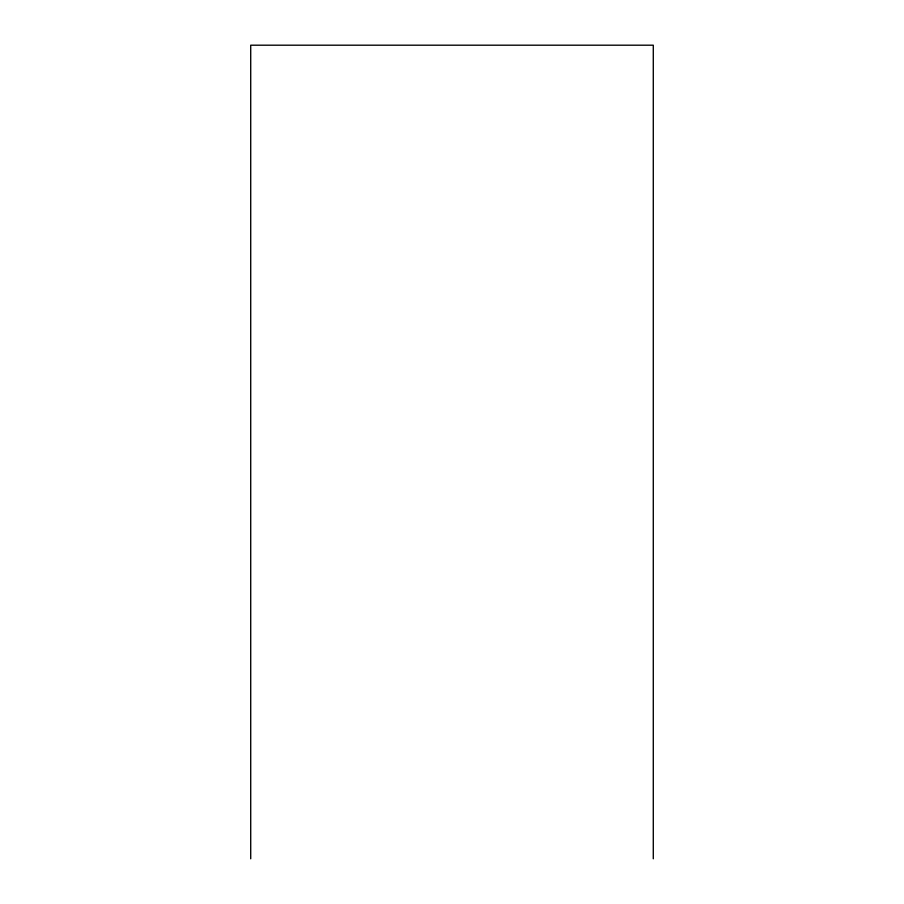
<?xml version="1.0" encoding="UTF-8"?>
<svg xmlns="http://www.w3.org/2000/svg" width="904" height="904" viewBox="0 0 904 904"><rect width="100%" height="100%" fill="white"/><g stroke="black" fill="none" stroke-linecap="round" stroke-linejoin="round"><path stroke-width="1.36" d="M653.287 858.8L653.287 45.2L250.713 45.2L250.713 858.8"/></g></svg>
